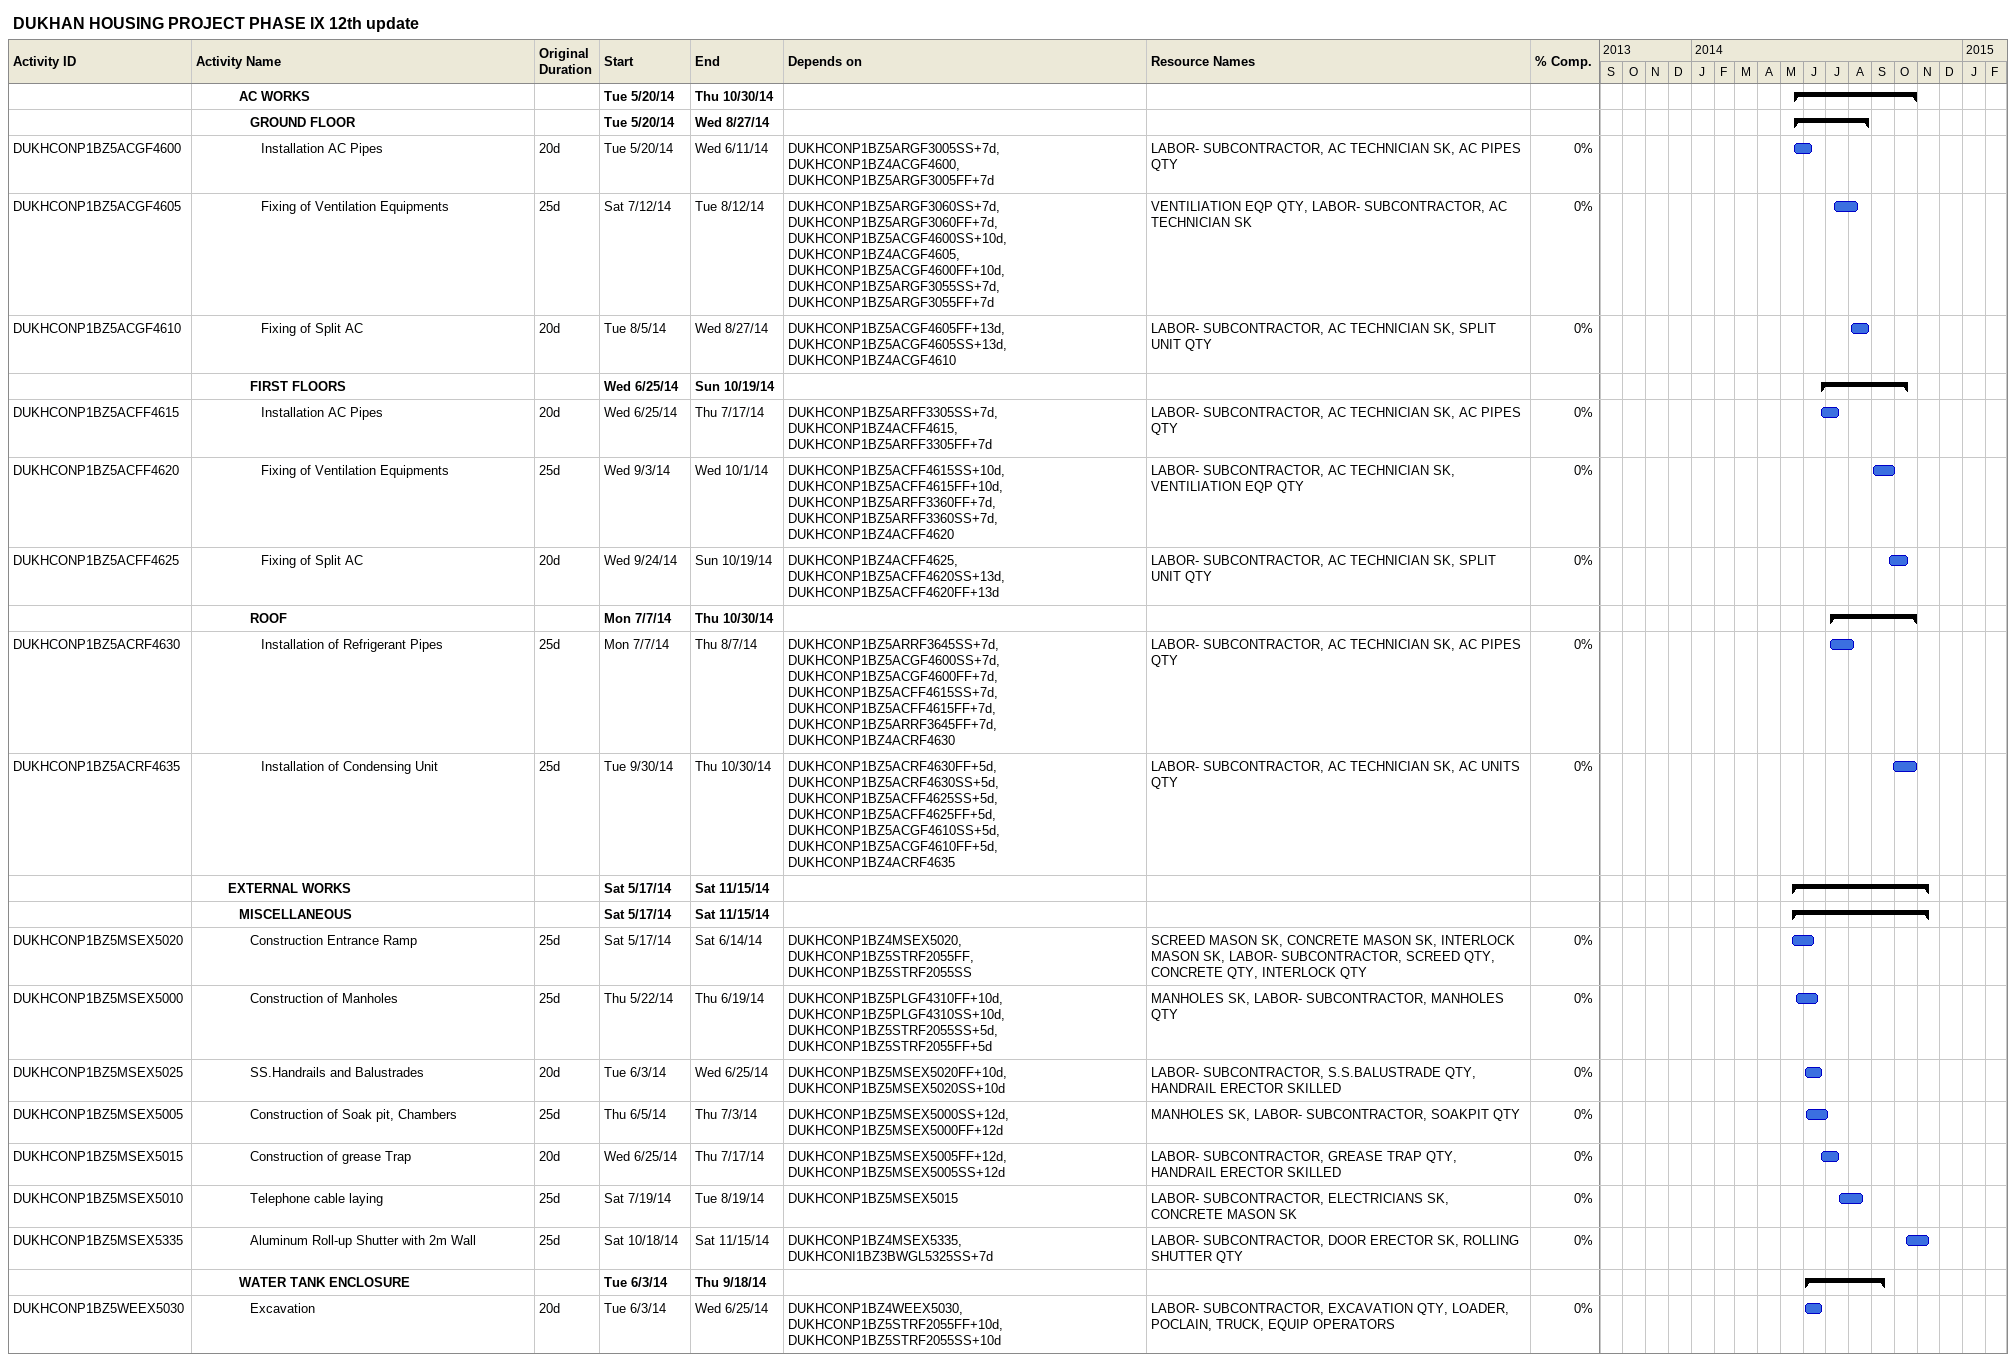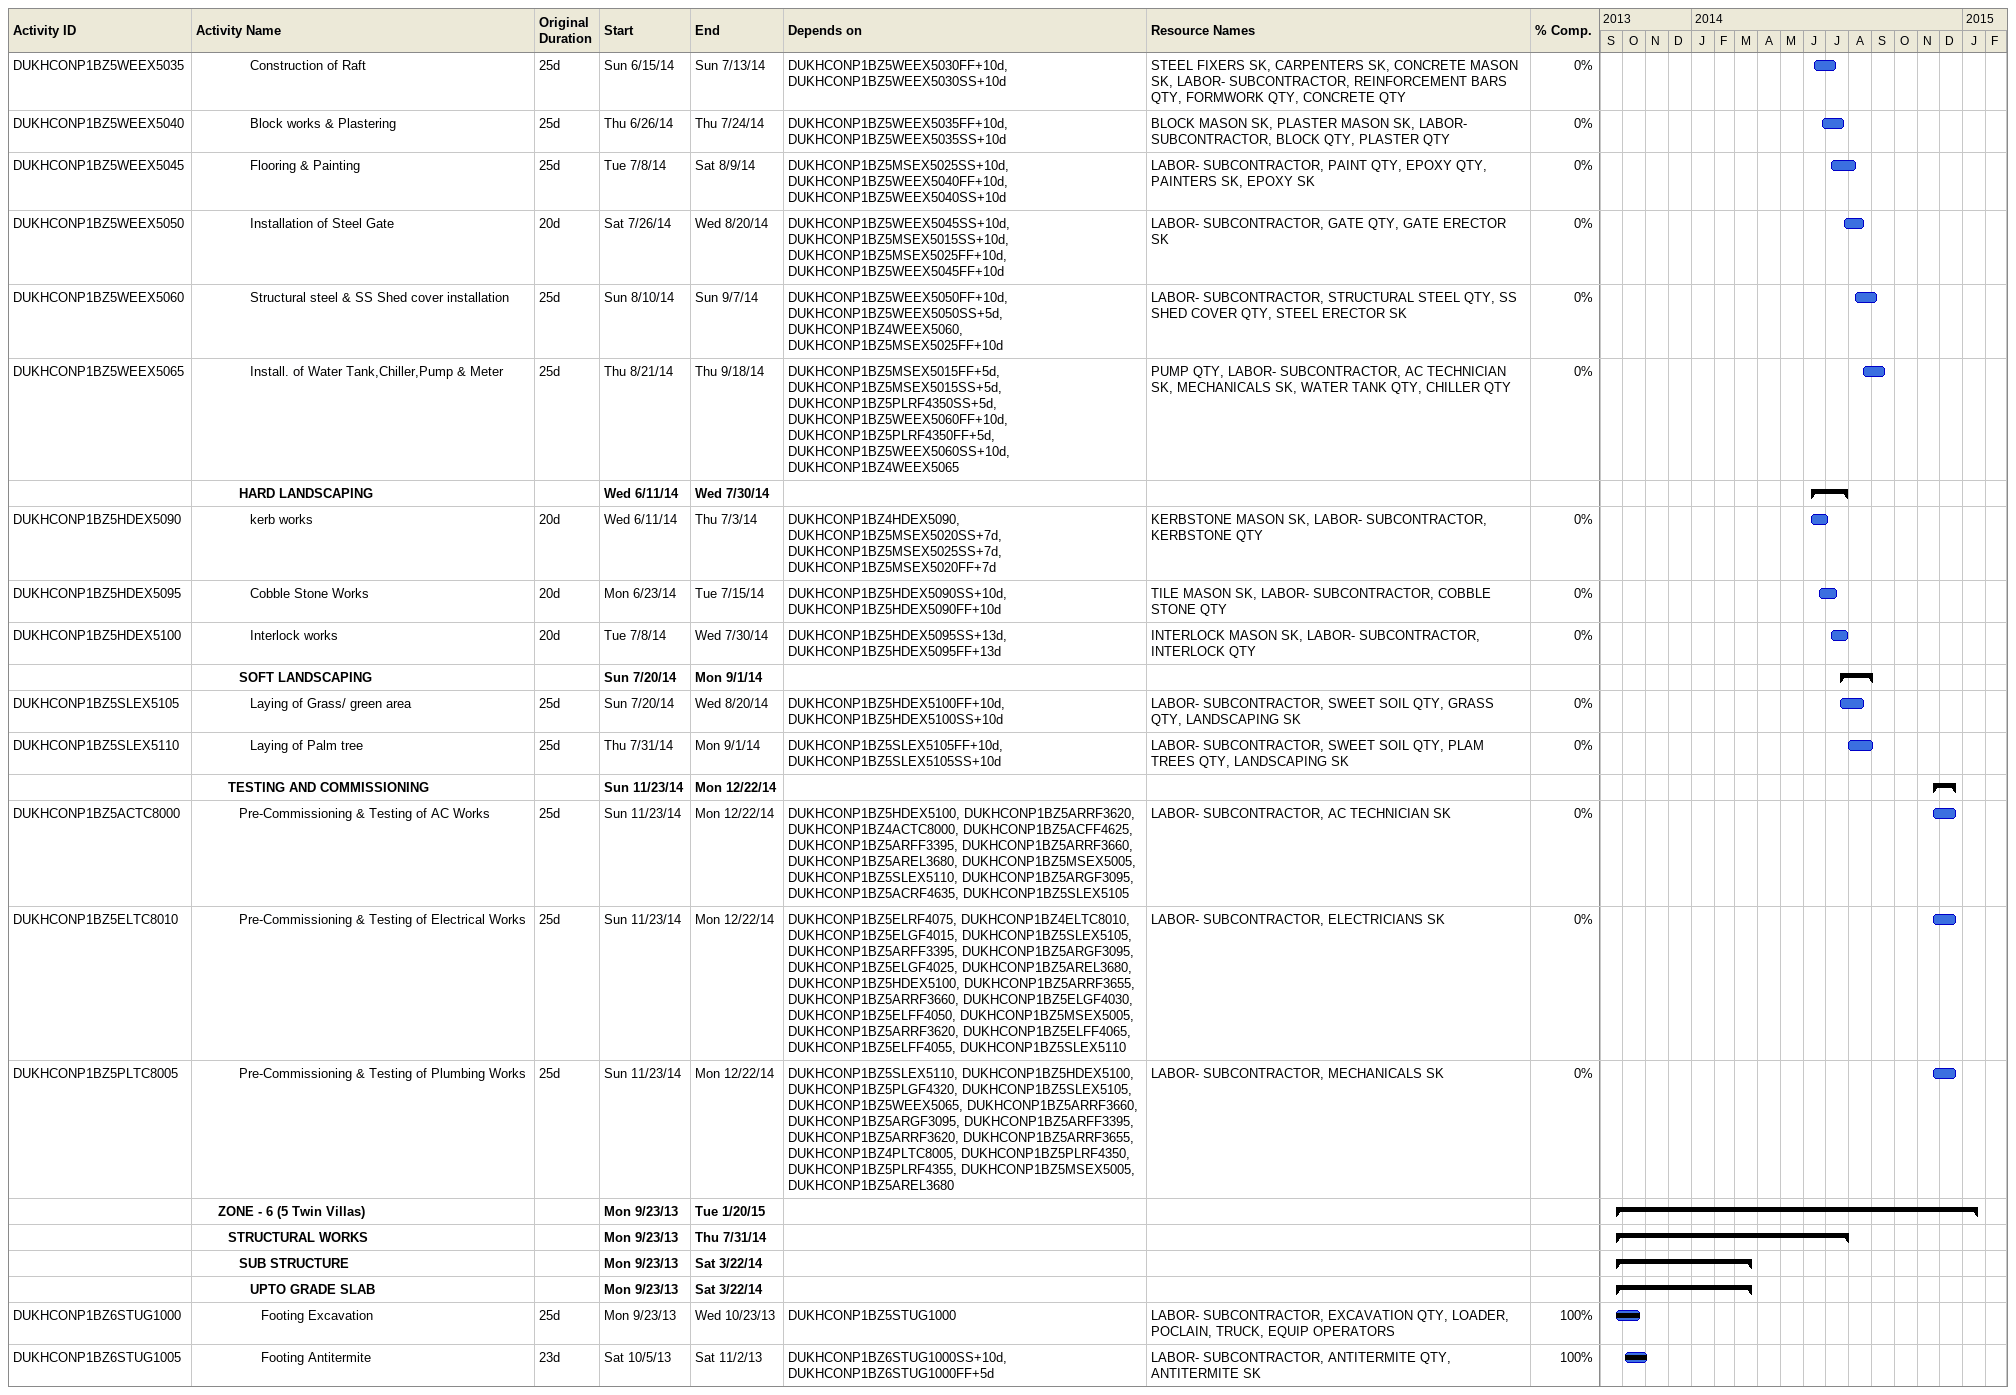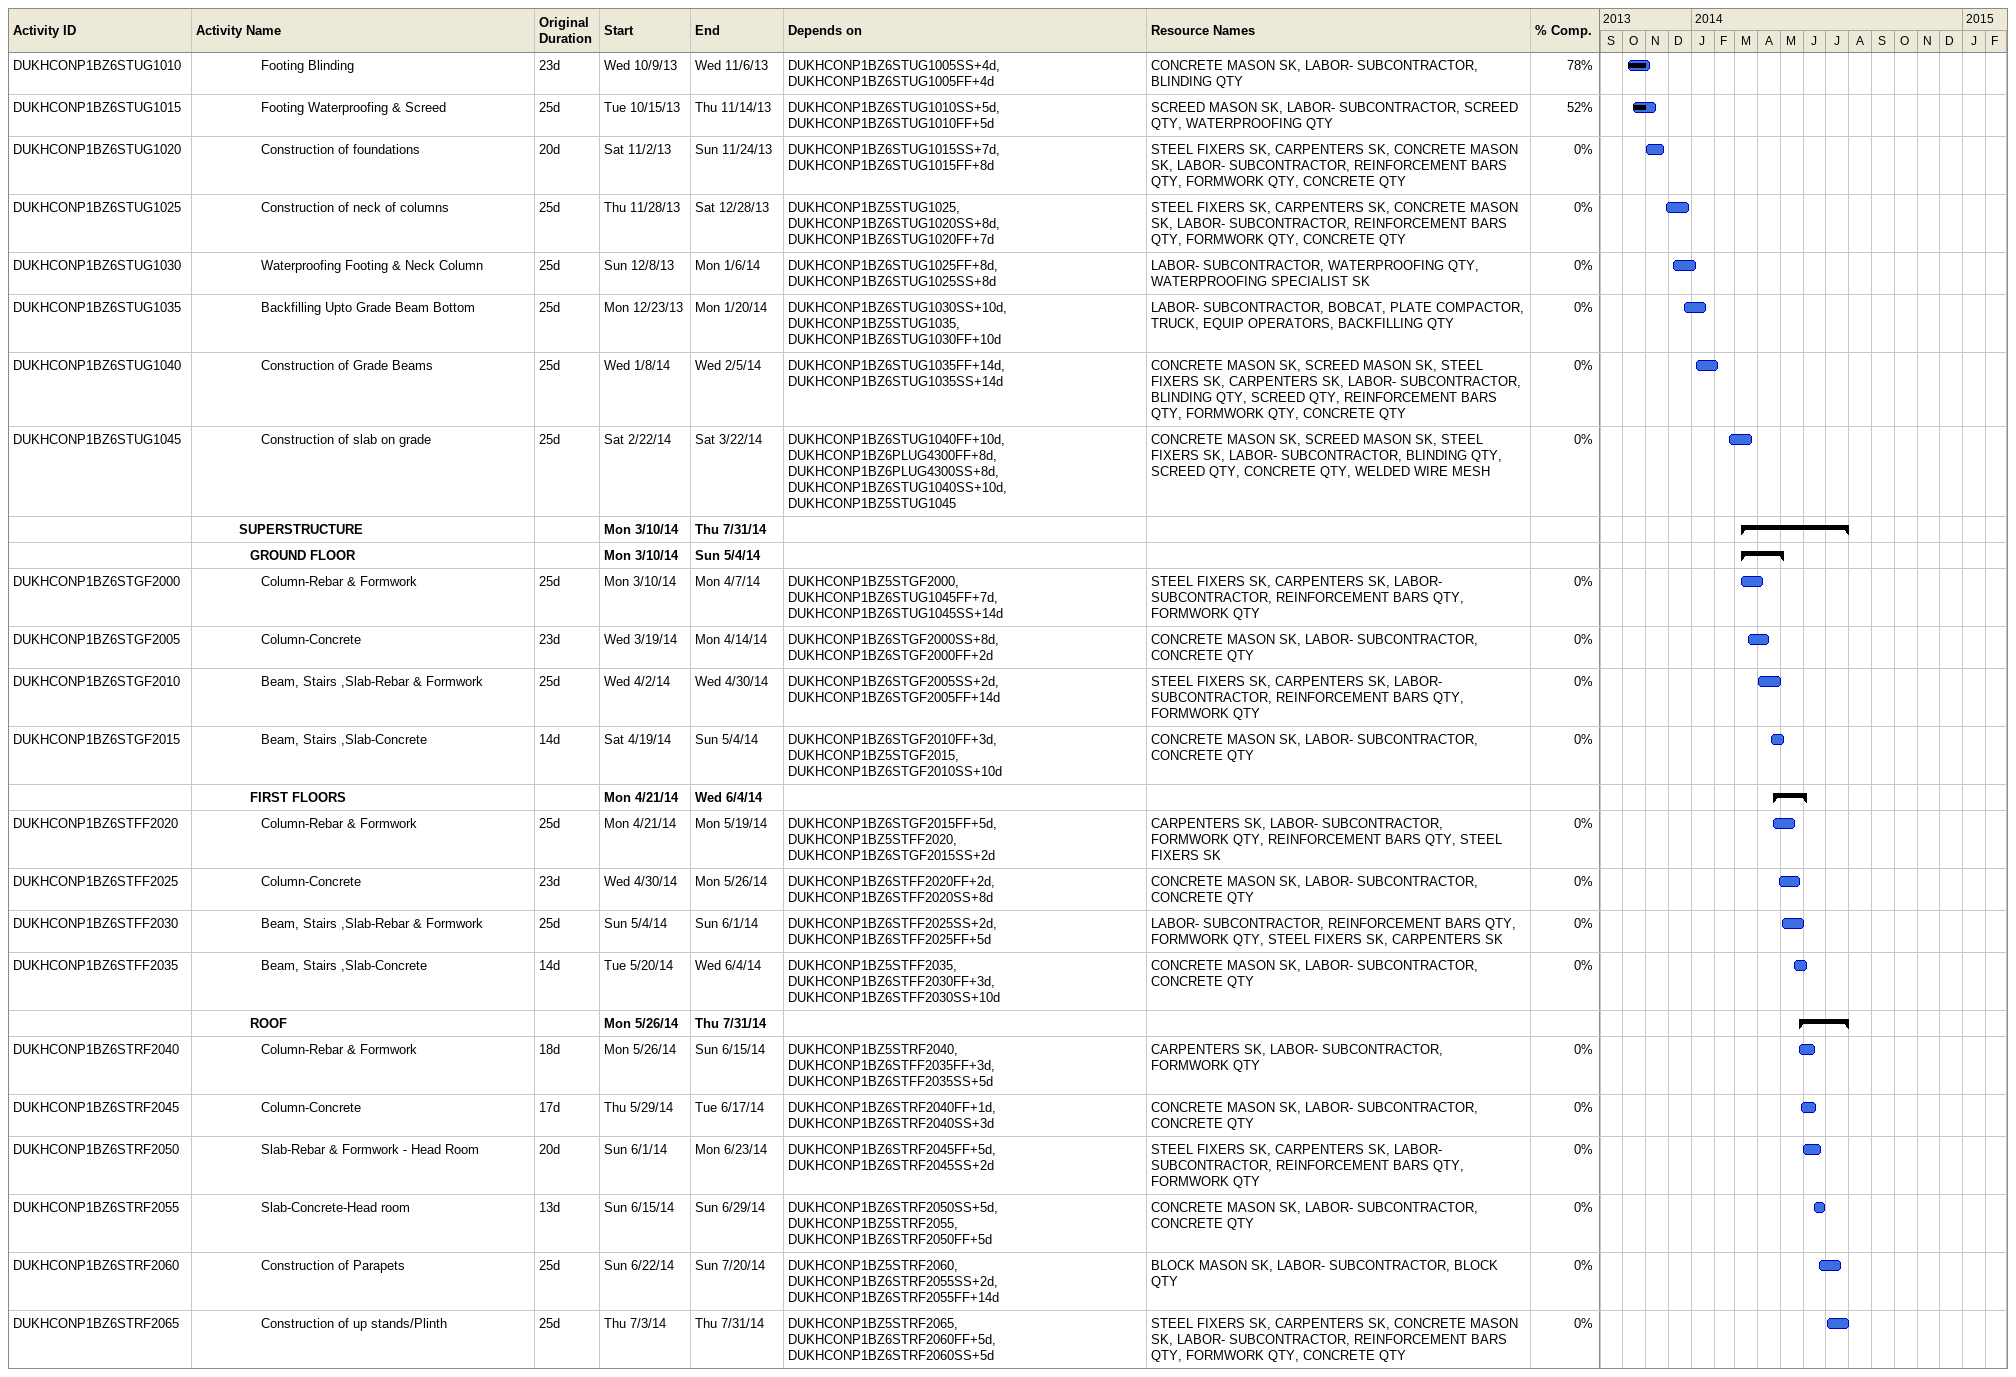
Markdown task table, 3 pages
DUKHAN HOUSING PROJECT PHASE IX 12th update

| ID | Level | Task | Original duration | Start | Finish | Predecessors | Resources | % complete |
|---|---|---|---|---|---|---|---|---|
|  | 5 | **AC WORKS** |  | 2014-05-20 | 2014-10-30 |  |  |  |
|  | 6 | **GROUND FLOOR** |  | 2014-05-20 | 2014-08-27 |  |  |  |
| DUKHCONP1BZ5ACGF4600 | 7 | Installation AC Pipes | 20d | 2014-05-20 | 2014-06-11 | DUKHCONP1BZ5ARGF3005SS+7d, DUKHCONP1BZ4ACGF4600, DUKHCONP1BZ5ARGF3005FF+7d | LABOR- SUBCONTRACTOR, AC TECHNICIAN SK, AC PIPES QTY | 0 |
| DUKHCONP1BZ5ACGF4605 | 7 | Fixing of Ventilation Equipments | 25d | 2014-07-12 | 2014-08-12 | DUKHCONP1BZ5ARGF3060SS+7d, DUKHCONP1BZ5ARGF3060FF+7d, DUKHCONP1BZ5ACGF4600SS+10d, DUKHCONP1BZ4ACGF4605, DUKHCONP1BZ5ACGF4600FF+10d, DUKHCONP1BZ5ARGF3055SS+7d, DUKHCONP1BZ5ARGF3055FF+7d | VENTILIATION EQP QTY, LABOR- SUBCONTRACTOR, AC TECHNICIAN SK | 0 |
| DUKHCONP1BZ5ACGF4610 | 7 | Fixing of Split AC | 20d | 2014-08-05 | 2014-08-27 | DUKHCONP1BZ5ACGF4605FF+13d, DUKHCONP1BZ5ACGF4605SS+13d, DUKHCONP1BZ4ACGF4610 | LABOR- SUBCONTRACTOR, AC TECHNICIAN SK, SPLIT UNIT QTY | 0 |
|  | 6 | **FIRST FLOORS** |  | 2014-06-25 | 2014-10-19 |  |  |  |
| DUKHCONP1BZ5ACFF4615 | 7 | Installation AC Pipes | 20d | 2014-06-25 | 2014-07-17 | DUKHCONP1BZ5ARFF3305SS+7d, DUKHCONP1BZ4ACFF4615, DUKHCONP1BZ5ARFF3305FF+7d | LABOR- SUBCONTRACTOR, AC TECHNICIAN SK, AC PIPES QTY | 0 |
| DUKHCONP1BZ5ACFF4620 | 7 | Fixing of Ventilation Equipments | 25d | 2014-09-03 | 2014-10-01 | DUKHCONP1BZ5ACFF4615SS+10d, DUKHCONP1BZ5ACFF4615FF+10d, DUKHCONP1BZ5ARFF3360FF+7d, DUKHCONP1BZ5ARFF3360SS+7d, DUKHCONP1BZ4ACFF4620 | LABOR- SUBCONTRACTOR, AC TECHNICIAN SK, VENTILIATION EQP QTY | 0 |
| DUKHCONP1BZ5ACFF4625 | 7 | Fixing of Split AC | 20d | 2014-09-24 | 2014-10-19 | DUKHCONP1BZ4ACFF4625, DUKHCONP1BZ5ACFF4620SS+13d, DUKHCONP1BZ5ACFF4620FF+13d | LABOR- SUBCONTRACTOR, AC TECHNICIAN SK, SPLIT UNIT QTY | 0 |
|  | 6 | **ROOF** |  | 2014-07-07 | 2014-10-30 |  |  |  |
| DUKHCONP1BZ5ACRF4630 | 7 | Installation of Refrigerant Pipes | 25d | 2014-07-07 | 2014-08-07 | DUKHCONP1BZ5ARRF3645SS+7d, DUKHCONP1BZ5ACGF4600SS+7d, DUKHCONP1BZ5ACGF4600FF+7d, DUKHCONP1BZ5ACFF4615SS+7d, DUKHCONP1BZ5ACFF4615FF+7d, DUKHCONP1BZ5ARRF3645FF+7d, DUKHCONP1BZ4ACRF4630 | LABOR- SUBCONTRACTOR, AC TECHNICIAN SK, AC PIPES QTY | 0 |
| DUKHCONP1BZ5ACRF4635 | 7 | Installation of Condensing Unit | 25d | 2014-09-30 | 2014-10-30 | DUKHCONP1BZ5ACRF4630FF+5d, DUKHCONP1BZ5ACRF4630SS+5d, DUKHCONP1BZ5ACFF4625SS+5d, DUKHCONP1BZ5ACFF4625FF+5d, DUKHCONP1BZ5ACGF4610SS+5d, DUKHCONP1BZ5ACGF4610FF+5d, DUKHCONP1BZ4ACRF4635 | LABOR- SUBCONTRACTOR, AC TECHNICIAN SK, AC UNITS QTY | 0 |
|  | 4 | **EXTERNAL WORKS** |  | 2014-05-17 | 2014-11-15 |  |  |  |
|  | 5 | **MISCELLANEOUS** |  | 2014-05-17 | 2014-11-15 |  |  |  |
| DUKHCONP1BZ5MSEX5020 | 6 | Construction Entrance Ramp | 25d | 2014-05-17 | 2014-06-14 | DUKHCONP1BZ4MSEX5020, DUKHCONP1BZ5STRF2055FF, DUKHCONP1BZ5STRF2055SS | SCREED MASON SK, CONCRETE MASON SK, INTERLOCK MASON SK, LABOR- SUBCONTRACTOR, SCREED QTY, CONCRETE QTY, INTERLOCK QTY | 0 |
| DUKHCONP1BZ5MSEX5000 | 6 | Construction of Manholes | 25d | 2014-05-22 | 2014-06-19 | DUKHCONP1BZ5PLGF4310FF+10d, DUKHCONP1BZ5PLGF4310SS+10d, DUKHCONP1BZ5STRF2055SS+5d, DUKHCONP1BZ5STRF2055FF+5d | MANHOLES SK, LABOR- SUBCONTRACTOR, MANHOLES QTY | 0 |
| DUKHCONP1BZ5MSEX5025 | 6 | SS.Handrails and Balustrades | 20d | 2014-06-03 | 2014-06-25 | DUKHCONP1BZ5MSEX5020FF+10d, DUKHCONP1BZ5MSEX5020SS+10d | LABOR- SUBCONTRACTOR, S.S.BALUSTRADE QTY, HANDRAIL ERECTOR SKILLED | 0 |
| DUKHCONP1BZ5MSEX5005 | 6 | Construction of Soak pit, Chambers | 25d | 2014-06-05 | 2014-07-03 | DUKHCONP1BZ5MSEX5000SS+12d, DUKHCONP1BZ5MSEX5000FF+12d | MANHOLES SK, LABOR- SUBCONTRACTOR, SOAKPIT QTY | 0 |
| DUKHCONP1BZ5MSEX5015 | 6 | Construction of grease Trap | 20d | 2014-06-25 | 2014-07-17 | DUKHCONP1BZ5MSEX5005FF+12d, DUKHCONP1BZ5MSEX5005SS+12d | LABOR- SUBCONTRACTOR, GREASE TRAP QTY, HANDRAIL ERECTOR SKILLED | 0 |
| DUKHCONP1BZ5MSEX5010 | 6 | Telephone cable laying | 25d | 2014-07-19 | 2014-08-19 | DUKHCONP1BZ5MSEX5015 | LABOR- SUBCONTRACTOR, ELECTRICIANS SK, CONCRETE MASON SK | 0 |
| DUKHCONP1BZ5MSEX5335 | 6 | Aluminum Roll-up Shutter with 2m Wall | 25d | 2014-10-18 | 2014-11-15 | DUKHCONP1BZ4MSEX5335, DUKHCONI1BZ3BWGL5325SS+7d | LABOR- SUBCONTRACTOR, DOOR ERECTOR SK, ROLLING SHUTTER QTY | 0 |
|  | 5 | **WATER TANK ENCLOSURE** |  | 2014-06-03 | 2014-09-18 |  |  |  |
| DUKHCONP1BZ5WEEX5030 | 6 | Excavation | 20d | 2014-06-03 | 2014-06-25 | DUKHCONP1BZ4WEEX5030, DUKHCONP1BZ5STRF2055FF+10d, DUKHCONP1BZ5STRF2055SS+10d | LABOR- SUBCONTRACTOR, EXCAVATION QTY, LOADER, POCLAIN, TRUCK, EQUIP OPERATORS | 0 |
| DUKHCONP1BZ5WEEX5035 | 6 | Construction of Raft | 25d | 2014-06-15 | 2014-07-13 | DUKHCONP1BZ5WEEX5030FF+10d, DUKHCONP1BZ5WEEX5030SS+10d | STEEL FIXERS SK, CARPENTERS SK, CONCRETE MASON SK, LABOR- SUBCONTRACTOR, REINFORCEMENT BARS QTY, FORMWORK QTY, CONCRETE QTY | 0 |
| DUKHCONP1BZ5WEEX5040 | 6 | Block works & Plastering | 25d | 2014-06-26 | 2014-07-24 | DUKHCONP1BZ5WEEX5035FF+10d, DUKHCONP1BZ5WEEX5035SS+10d | BLOCK MASON SK, PLASTER MASON SK, LABOR- SUBCONTRACTOR, BLOCK QTY, PLASTER QTY | 0 |
| DUKHCONP1BZ5WEEX5045 | 6 | Flooring & Painting | 25d | 2014-07-08 | 2014-08-09 | DUKHCONP1BZ5MSEX5025SS+10d, DUKHCONP1BZ5WEEX5040FF+10d, DUKHCONP1BZ5WEEX5040SS+10d | LABOR- SUBCONTRACTOR, PAINT QTY, EPOXY QTY, PAINTERS SK, EPOXY SK | 0 |
| DUKHCONP1BZ5WEEX5050 | 6 | Installation of Steel Gate | 20d | 2014-07-26 | 2014-08-20 | DUKHCONP1BZ5WEEX5045SS+10d, DUKHCONP1BZ5MSEX5015SS+10d, DUKHCONP1BZ5MSEX5025FF+10d, DUKHCONP1BZ5WEEX5045FF+10d | LABOR- SUBCONTRACTOR, GATE QTY, GATE ERECTOR SK | 0 |
| DUKHCONP1BZ5WEEX5060 | 6 | Structural steel & SS Shed cover installation | 25d | 2014-08-10 | 2014-09-07 | DUKHCONP1BZ5WEEX5050FF+10d, DUKHCONP1BZ5WEEX5050SS+5d, DUKHCONP1BZ4WEEX5060, DUKHCONP1BZ5MSEX5025FF+10d | LABOR- SUBCONTRACTOR, STRUCTURAL STEEL QTY, SS SHED COVER QTY, STEEL ERECTOR SK | 0 |
| DUKHCONP1BZ5WEEX5065 | 6 | Install. of Water Tank,Chiller,Pump & Meter | 25d | 2014-08-21 | 2014-09-18 | DUKHCONP1BZ5MSEX5015FF+5d, DUKHCONP1BZ5MSEX5015SS+5d, DUKHCONP1BZ5PLRF4350SS+5d, DUKHCONP1BZ5WEEX5060FF+10d, DUKHCONP1BZ5PLRF4350FF+5d, DUKHCONP1BZ5WEEX5060SS+10d, DUKHCONP1BZ4WEEX5065 | PUMP QTY, LABOR- SUBCONTRACTOR, AC TECHNICIAN SK, MECHANICALS SK, WATER TANK QTY, CHILLER QTY | 0 |
|  | 5 | **HARD LANDSCAPING** |  | 2014-06-11 | 2014-07-30 |  |  |  |
| DUKHCONP1BZ5HDEX5090 | 6 | kerb works | 20d | 2014-06-11 | 2014-07-03 | DUKHCONP1BZ4HDEX5090, DUKHCONP1BZ5MSEX5020SS+7d, DUKHCONP1BZ5MSEX5025SS+7d, DUKHCONP1BZ5MSEX5020FF+7d | KERBSTONE MASON SK, LABOR- SUBCONTRACTOR, KERBSTONE QTY | 0 |
| DUKHCONP1BZ5HDEX5095 | 6 | Cobble Stone Works | 20d | 2014-06-23 | 2014-07-15 | DUKHCONP1BZ5HDEX5090SS+10d, DUKHCONP1BZ5HDEX5090FF+10d | TILE MASON SK, LABOR- SUBCONTRACTOR, COBBLE STONE QTY | 0 |
| DUKHCONP1BZ5HDEX5100 | 6 | Interlock works | 20d | 2014-07-08 | 2014-07-30 | DUKHCONP1BZ5HDEX5095SS+13d, DUKHCONP1BZ5HDEX5095FF+13d | INTERLOCK MASON SK, LABOR- SUBCONTRACTOR, INTERLOCK QTY | 0 |
|  | 5 | **SOFT LANDSCAPING** |  | 2014-07-20 | 2014-09-01 |  |  |  |
| DUKHCONP1BZ5SLEX5105 | 6 | Laying of Grass/ green area | 25d | 2014-07-20 | 2014-08-20 | DUKHCONP1BZ5HDEX5100FF+10d, DUKHCONP1BZ5HDEX5100SS+10d | LABOR- SUBCONTRACTOR, SWEET SOIL QTY, GRASS QTY, LANDSCAPING SK | 0 |
| DUKHCONP1BZ5SLEX5110 | 6 | Laying of Palm tree | 25d | 2014-07-31 | 2014-09-01 | DUKHCONP1BZ5SLEX5105FF+10d, DUKHCONP1BZ5SLEX5105SS+10d | LABOR- SUBCONTRACTOR, SWEET SOIL QTY, PLAM TREES QTY, LANDSCAPING SK | 0 |
|  | 4 | **TESTING AND COMMISSIONING** |  | 2014-11-23 | 2014-12-22 |  |  |  |
| DUKHCONP1BZ5ACTC8000 | 5 | Pre-Commissioning & Testing of AC Works | 25d | 2014-11-23 | 2014-12-22 | DUKHCONP1BZ5HDEX5100, DUKHCONP1BZ5ARRF3620, DUKHCONP1BZ4ACTC8000, DUKHCONP1BZ5ACFF4625, DUKHCONP1BZ5ARFF3395, DUKHCONP1BZ5ARRF3660, DUKHCONP1BZ5AREL3680, DUKHCONP1BZ5MSEX5005, DUKHCONP1BZ5SLEX5110, DUKHCONP1BZ5ARGF3095, DUKHCONP1BZ5ACRF4635, DUKHCONP1BZ5SLEX5105 | LABOR- SUBCONTRACTOR, AC TECHNICIAN SK | 0 |
| DUKHCONP1BZ5ELTC8010 | 5 | Pre-Commissioning & Testing of Electrical Works | 25d | 2014-11-23 | 2014-12-22 | DUKHCONP1BZ5ELRF4075, DUKHCONP1BZ4ELTC8010, DUKHCONP1BZ5ELGF4015, DUKHCONP1BZ5SLEX5105, DUKHCONP1BZ5ARFF3395, DUKHCONP1BZ5ARGF3095, DUKHCONP1BZ5ELGF4025, DUKHCONP1BZ5AREL3680, DUKHCONP1BZ5HDEX5100, DUKHCONP1BZ5ARRF3655, DUKHCONP1BZ5ARRF3660, DUKHCONP1BZ5ELGF4030, DUKHCONP1BZ5ELFF4050, DUKHCONP1BZ5MSEX5005, DUKHCONP1BZ5ARRF3620, DUKHCONP1BZ5ELFF4065, DUKHCONP1BZ5ELFF4055, DUKHCONP1BZ5SLEX5110 | LABOR- SUBCONTRACTOR, ELECTRICIANS SK | 0 |
| DUKHCONP1BZ5PLTC8005 | 5 | Pre-Commissioning & Testing of Plumbing Works | 25d | 2014-11-23 | 2014-12-22 | DUKHCONP1BZ5SLEX5110, DUKHCONP1BZ5HDEX5100, DUKHCONP1BZ5PLGF4320, DUKHCONP1BZ5SLEX5105, DUKHCONP1BZ5WEEX5065, DUKHCONP1BZ5ARRF3660, DUKHCONP1BZ5ARGF3095, DUKHCONP1BZ5ARFF3395, DUKHCONP1BZ5ARRF3620, DUKHCONP1BZ5ARRF3655, DUKHCONP1BZ4PLTC8005, DUKHCONP1BZ5PLRF4350, DUKHCONP1BZ5PLRF4355, DUKHCONP1BZ5MSEX5005, DUKHCONP1BZ5AREL3680 | LABOR- SUBCONTRACTOR, MECHANICALS SK | 0 |
|  | 3 | **ZONE - 6 (5 Twin Villas)** |  | 2013-09-23 | 2015-01-20 |  |  |  |
|  | 4 | **STRUCTURAL WORKS** |  | 2013-09-23 | 2014-07-31 |  |  |  |
|  | 5 | **SUB STRUCTURE** |  | 2013-09-23 | 2014-03-22 |  |  |  |
|  | 6 | **UPTO GRADE SLAB** |  | 2013-09-23 | 2014-03-22 |  |  |  |
| DUKHCONP1BZ6STUG1000 | 7 | Footing Excavation | 25d | 2013-09-23 | 2013-10-23 | DUKHCONP1BZ5STUG1000 | LABOR- SUBCONTRACTOR, EXCAVATION QTY, LOADER, POCLAIN, TRUCK, EQUIP OPERATORS | 100 |
| DUKHCONP1BZ6STUG1005 | 7 | Footing Antitermite | 23d | 2013-10-05 | 2013-11-02 | DUKHCONP1BZ6STUG1000SS+10d, DUKHCONP1BZ6STUG1000FF+5d | LABOR- SUBCONTRACTOR, ANTITERMITE QTY, ANTITERMITE SK | 100 |
| DUKHCONP1BZ6STUG1010 | 7 | Footing Blinding | 23d | 2013-10-09 | 2013-11-06 | DUKHCONP1BZ6STUG1005SS+4d, DUKHCONP1BZ6STUG1005FF+4d | CONCRETE MASON SK, LABOR- SUBCONTRACTOR, BLINDING QTY | 78 |
| DUKHCONP1BZ6STUG1015 | 7 | Footing Waterproofing & Screed | 25d | 2013-10-15 | 2013-11-14 | DUKHCONP1BZ6STUG1010SS+5d, DUKHCONP1BZ6STUG1010FF+5d | SCREED MASON SK, LABOR- SUBCONTRACTOR, SCREED QTY, WATERPROOFING QTY | 52 |
| DUKHCONP1BZ6STUG1020 | 7 | Construction of foundations | 20d | 2013-11-02 | 2013-11-24 | DUKHCONP1BZ6STUG1015SS+7d, DUKHCONP1BZ6STUG1015FF+8d | STEEL FIXERS SK, CARPENTERS SK, CONCRETE MASON SK, LABOR- SUBCONTRACTOR, REINFORCEMENT BARS QTY, FORMWORK QTY, CONCRETE QTY | 0 |
| DUKHCONP1BZ6STUG1025 | 7 | Construction of neck of columns | 25d | 2013-11-28 | 2013-12-28 | DUKHCONP1BZ5STUG1025, DUKHCONP1BZ6STUG1020SS+8d, DUKHCONP1BZ6STUG1020FF+7d | STEEL FIXERS SK, CARPENTERS SK, CONCRETE MASON SK, LABOR- SUBCONTRACTOR, REINFORCEMENT BARS QTY, FORMWORK QTY, CONCRETE QTY | 0 |
| DUKHCONP1BZ6STUG1030 | 7 | Waterproofing Footing & Neck Column | 25d | 2013-12-08 | 2014-01-06 | DUKHCONP1BZ6STUG1025FF+8d, DUKHCONP1BZ6STUG1025SS+8d | LABOR- SUBCONTRACTOR, WATERPROOFING QTY, WATERPROOFING SPECIALIST SK | 0 |
| DUKHCONP1BZ6STUG1035 | 7 | Backfilling Upto Grade Beam Bottom | 25d | 2013-12-23 | 2014-01-20 | DUKHCONP1BZ6STUG1030SS+10d, DUKHCONP1BZ5STUG1035, DUKHCONP1BZ6STUG1030FF+10d | LABOR- SUBCONTRACTOR, BOBCAT, PLATE COMPACTOR, TRUCK, EQUIP OPERATORS, BACKFILLING QTY | 0 |
| DUKHCONP1BZ6STUG1040 | 7 | Construction of Grade Beams | 25d | 2014-01-08 | 2014-02-05 | DUKHCONP1BZ6STUG1035FF+14d, DUKHCONP1BZ6STUG1035SS+14d | CONCRETE MASON SK, SCREED MASON SK, STEEL FIXERS SK, CARPENTERS SK, LABOR- SUBCONTRACTOR, BLINDING QTY, SCREED QTY, REINFORCEMENT BARS QTY, FORMWORK QTY, CONCRETE QTY | 0 |
| DUKHCONP1BZ6STUG1045 | 7 | Construction of slab on grade | 25d | 2014-02-22 | 2014-03-22 | DUKHCONP1BZ6STUG1040FF+10d, DUKHCONP1BZ6PLUG4300FF+8d, DUKHCONP1BZ6PLUG4300SS+8d, DUKHCONP1BZ6STUG1040SS+10d, DUKHCONP1BZ5STUG1045 | CONCRETE MASON SK, SCREED MASON SK, STEEL FIXERS SK, LABOR- SUBCONTRACTOR, BLINDING QTY, SCREED QTY, CONCRETE QTY, WELDED WIRE MESH | 0 |
|  | 5 | **SUPERSTRUCTURE** |  | 2014-03-10 | 2014-07-31 |  |  |  |
|  | 6 | **GROUND FLOOR** |  | 2014-03-10 | 2014-05-04 |  |  |  |
| DUKHCONP1BZ6STGF2000 | 7 | Column-Rebar & Formwork | 25d | 2014-03-10 | 2014-04-07 | DUKHCONP1BZ5STGF2000, DUKHCONP1BZ6STUG1045FF+7d, DUKHCONP1BZ6STUG1045SS+14d | STEEL FIXERS SK, CARPENTERS SK, LABOR- SUBCONTRACTOR, REINFORCEMENT BARS QTY, FORMWORK QTY | 0 |
| DUKHCONP1BZ6STGF2005 | 7 | Column-Concrete | 23d | 2014-03-19 | 2014-04-14 | DUKHCONP1BZ6STGF2000SS+8d, DUKHCONP1BZ6STGF2000FF+2d | CONCRETE MASON SK, LABOR- SUBCONTRACTOR, CONCRETE QTY | 0 |
| DUKHCONP1BZ6STGF2010 | 7 | Beam, Stairs ,Slab-Rebar & Formwork | 25d | 2014-04-02 | 2014-04-30 | DUKHCONP1BZ6STGF2005SS+2d, DUKHCONP1BZ6STGF2005FF+14d | STEEL FIXERS SK, CARPENTERS SK, LABOR- SUBCONTRACTOR, REINFORCEMENT BARS QTY, FORMWORK QTY | 0 |
| DUKHCONP1BZ6STGF2015 | 7 | Beam, Stairs ,Slab-Concrete | 14d | 2014-04-19 | 2014-05-04 | DUKHCONP1BZ6STGF2010FF+3d, DUKHCONP1BZ5STGF2015, DUKHCONP1BZ6STGF2010SS+10d | CONCRETE MASON SK, LABOR- SUBCONTRACTOR, CONCRETE QTY | 0 |
|  | 6 | **FIRST FLOORS** |  | 2014-04-21 | 2014-06-04 |  |  |  |
| DUKHCONP1BZ6STFF2020 | 7 | Column-Rebar & Formwork | 25d | 2014-04-21 | 2014-05-19 | DUKHCONP1BZ6STGF2015FF+5d, DUKHCONP1BZ5STFF2020, DUKHCONP1BZ6STGF2015SS+2d | CARPENTERS SK, LABOR- SUBCONTRACTOR, FORMWORK QTY, REINFORCEMENT BARS QTY, STEEL FIXERS SK | 0 |
| DUKHCONP1BZ6STFF2025 | 7 | Column-Concrete | 23d | 2014-04-30 | 2014-05-26 | DUKHCONP1BZ6STFF2020FF+2d, DUKHCONP1BZ6STFF2020SS+8d | CONCRETE MASON SK, LABOR- SUBCONTRACTOR, CONCRETE QTY | 0 |
| DUKHCONP1BZ6STFF2030 | 7 | Beam, Stairs ,Slab-Rebar & Formwork | 25d | 2014-05-04 | 2014-06-01 | DUKHCONP1BZ6STFF2025SS+2d, DUKHCONP1BZ6STFF2025FF+5d | LABOR- SUBCONTRACTOR, REINFORCEMENT BARS QTY, FORMWORK QTY, STEEL FIXERS SK, CARPENTERS SK | 0 |
| DUKHCONP1BZ6STFF2035 | 7 | Beam, Stairs ,Slab-Concrete | 14d | 2014-05-20 | 2014-06-04 | DUKHCONP1BZ5STFF2035, DUKHCONP1BZ6STFF2030FF+3d, DUKHCONP1BZ6STFF2030SS+10d | CONCRETE MASON SK, LABOR- SUBCONTRACTOR, CONCRETE QTY | 0 |
|  | 6 | **ROOF** |  | 2014-05-26 | 2014-07-31 |  |  |  |
| DUKHCONP1BZ6STRF2040 | 7 | Column-Rebar & Formwork | 18d | 2014-05-26 | 2014-06-15 | DUKHCONP1BZ5STRF2040, DUKHCONP1BZ6STFF2035FF+3d, DUKHCONP1BZ6STFF2035SS+5d | CARPENTERS SK, LABOR- SUBCONTRACTOR, FORMWORK QTY | 0 |
| DUKHCONP1BZ6STRF2045 | 7 | Column-Concrete | 17d | 2014-05-29 | 2014-06-17 | DUKHCONP1BZ6STRF2040FF+1d, DUKHCONP1BZ6STRF2040SS+3d | CONCRETE MASON SK, LABOR- SUBCONTRACTOR, CONCRETE QTY | 0 |
| DUKHCONP1BZ6STRF2050 | 7 | Slab-Rebar & Formwork - Head Room | 20d | 2014-06-01 | 2014-06-23 | DUKHCONP1BZ6STRF2045FF+5d, DUKHCONP1BZ6STRF2045SS+2d | STEEL FIXERS SK, CARPENTERS SK, LABOR- SUBCONTRACTOR, REINFORCEMENT BARS QTY, FORMWORK QTY | 0 |
| DUKHCONP1BZ6STRF2055 | 7 | Slab-Concrete-Head room | 13d | 2014-06-15 | 2014-06-29 | DUKHCONP1BZ6STRF2050SS+5d, DUKHCONP1BZ5STRF2055, DUKHCONP1BZ6STRF2050FF+5d | CONCRETE MASON SK, LABOR- SUBCONTRACTOR, CONCRETE QTY | 0 |
| DUKHCONP1BZ6STRF2060 | 7 | Construction of Parapets | 25d | 2014-06-22 | 2014-07-20 | DUKHCONP1BZ5STRF2060, DUKHCONP1BZ6STRF2055SS+2d, DUKHCONP1BZ6STRF2055FF+14d | BLOCK MASON SK, LABOR- SUBCONTRACTOR, BLOCK QTY | 0 |
| DUKHCONP1BZ6STRF2065 | 7 | Construction of up stands/Plinth | 25d | 2014-07-03 | 2014-07-31 | DUKHCONP1BZ5STRF2065, DUKHCONP1BZ6STRF2060FF+5d, DUKHCONP1BZ6STRF2060SS+5d | STEEL FIXERS SK, CARPENTERS SK, CONCRETE MASON SK, LABOR- SUBCONTRACTOR, REINFORCEMENT BARS QTY, FORMWORK QTY, CONCRETE QTY | 0 |
